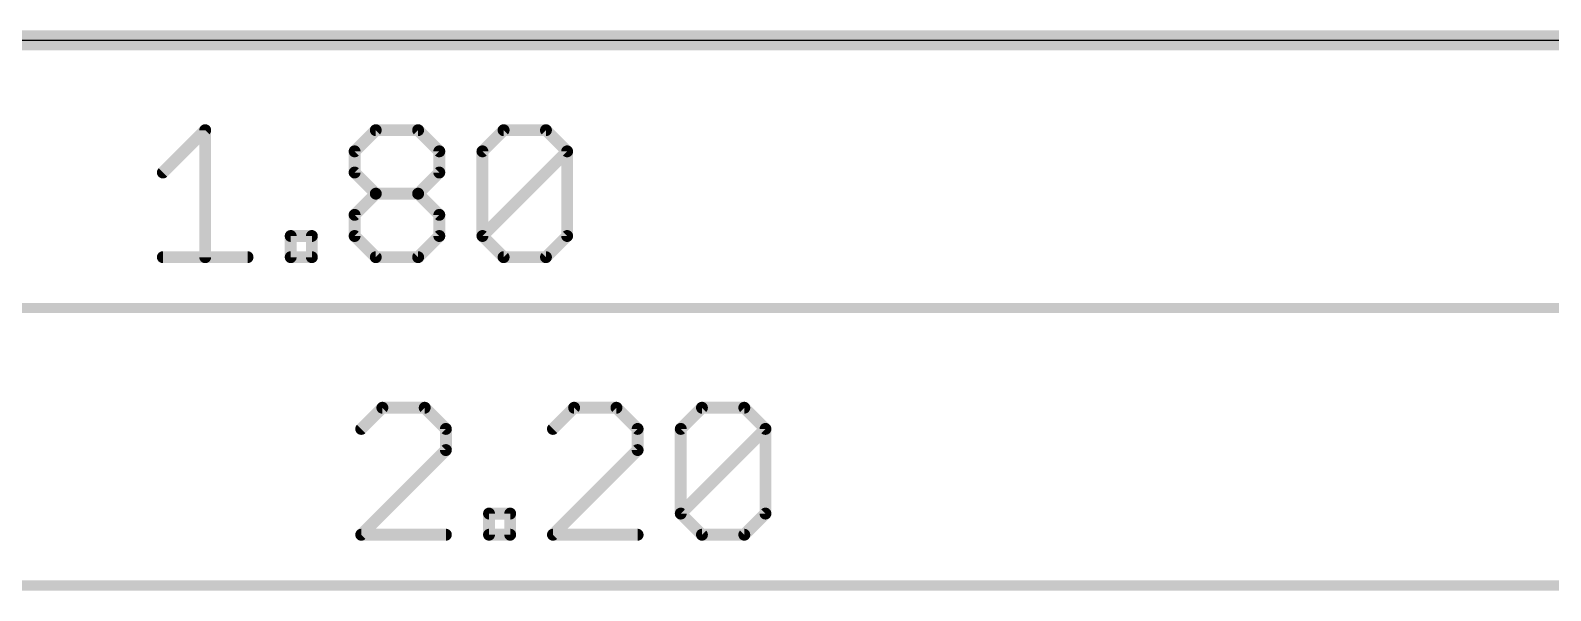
# Model space of a CAD drawing. Extents: x -7.1 to 67.6, y -9 to 27.6.
# Drawn here: x 21.3 to 40.77, y -7.05 to 0.13 of the extents above; entities that cross this region are included whole.
import ezdxf

# ---------------------------------------------------------------- set-up
doc = ezdxf.new("R2010")
doc.units = 0
for name, color, linetype in [('1', 12, 'CONTINUOUS'), ('16', 132, 'CONTINUOUS'), ('20', 4, 'CONTINUOUS'), ('47', 253, 'CONTINUOUS')]:
    doc.layers.add(name, color=color, linetype=linetype)

msp = doc.modelspace()

# ---------------------------------------------------------------- linework, layer by layer
at = {"layer": '1', "const_width": 0.254}
msp.add_lwpolyline([(46.99, 0), (0, 0)], dxfattribs=at)
at = {"layer": '16', "const_width": 0.254}
msp.add_lwpolyline([(55.88, 0), (0, 0)], dxfattribs=at)
at = {"layer": '20'}
msp.add_line((2.54, 0), (53.34, 0), dxfattribs=at)
at = {"layer": '47'}
for points, const_width in [([(22.9948, -1.6936), (23.5371, -1.1513)], 0.1524), ([(23.5371, -1.1513), (23.5371, -2.7783)], 0.1524), ([(25.4505, -1.4225), (25.7217, -1.1513)], 0.1524), ([(25.7217, -1.1513), (26.264, -1.1513)], 0.1524), ([(26.264, -1.1513), (26.5352, -1.4225)], 0.1524), ([(27.0877, -1.4225), (27.3589, -1.1513)], 0.1524), ([(27.3589, -1.1513), (27.9012, -1.1513)], 0.1524), ([(27.9012, -1.1513), (28.1724, -1.4225)], 0.1524), ([(25.4505, -1.6936), (25.4505, -1.4225)], 0.1524), ([(26.5352, -1.4225), (26.5352, -1.6936)], 0.1524), ([(27.0877, -2.5071), (27.0877, -1.4225)], 0.1524), ([(27.0877, -2.5071), (28.1724, -1.4225)], 0.1524), ([(28.1724, -1.4225), (28.1724, -2.5071)], 0.1524), ([(25.7217, -1.9648), (25.4505, -1.6936)], 0.1524), ([(26.5352, -1.6936), (26.264, -1.9648)], 0.1524), ([(25.4505, -2.236), (25.7217, -1.9648)], 0.1524), ([(25.7217, -1.9648), (26.264, -1.9648)], 0.1524), ([(26.264, -1.9648), (26.5352, -2.236)], 0.1524), ([(25.4505, -2.5071), (25.4505, -2.236)], 0.1524), ([(26.5352, -2.236), (26.5352, -2.5071)], 0.1524), ([(24.632, -2.7783), (24.632, -2.5071)], 0.1524), ([(24.632, -2.5071), (24.9031, -2.5071)], 0.1524), ([(24.9031, -2.5071), (24.9031, -2.7783)], 0.1524), ([(25.7217, -2.7783), (25.4505, -2.5071)], 0.1524), ([(26.5352, -2.5071), (26.264, -2.7783)], 0.1524), ([(27.3589, -2.7783), (27.0877, -2.5071)], 0.1524), ([(28.1724, -2.5071), (27.9012, -2.7783)], 0.1524), ([(22.9948, -2.7783), (24.0795, -2.7783)], 0.1524), ([(24.9031, -2.7783), (24.632, -2.7783)], 0.1524), ([(26.264, -2.7783), (25.7217, -2.7783)], 0.1524), ([(27.9012, -2.7783), (27.3589, -2.7783)], 0.1524), ([(2.605, -3.429), (48.195, -3.429)], 0.13), ([(25.806, -4.7073), (25.5348, -4.9785)], 0.1524), ([(26.3483, -4.7073), (25.806, -4.7073)], 0.1524), ([(26.6195, -4.9785), (26.3483, -4.7073)], 0.1524), ([(28.2617, -4.7073), (27.9905, -4.9785)], 0.1524), ([(28.804, -4.7073), (28.2617, -4.7073)], 0.1524), ([(29.0752, -4.9785), (28.804, -4.7073)], 0.1524), ([(29.6277, -4.9785), (29.8989, -4.7073)], 0.1524), ([(29.8989, -4.7073), (30.4412, -4.7073)], 0.1524), ([(30.4412, -4.7073), (30.7124, -4.9785)], 0.1524), ([(26.6195, -5.2496), (26.6195, -4.9785)], 0.1524), ([(29.0752, -5.2496), (29.0752, -4.9785)], 0.1524), ([(29.6277, -6.0631), (29.6277, -4.9785)], 0.1524), ([(29.6277, -6.0631), (30.7124, -4.9785)], 0.1524), ([(30.7124, -4.9785), (30.7124, -6.0631)], 0.1524), ([(25.5348, -6.3343), (26.6195, -5.2496)], 0.1524), ([(27.9905, -6.3343), (29.0752, -5.2496)], 0.1524), ([(27.172, -6.3343), (27.172, -6.0631)], 0.1524), ([(27.172, -6.0631), (27.4431, -6.0631)], 0.1524), ([(27.4431, -6.0631), (27.4431, -6.3343)], 0.1524), ([(29.8989, -6.3343), (29.6277, -6.0631)], 0.1524), ([(30.7124, -6.0631), (30.4412, -6.3343)], 0.1524), ([(26.6195, -6.3343), (25.5348, -6.3343)], 0.1524), ([(27.4431, -6.3343), (27.172, -6.3343)], 0.1524), ([(29.0752, -6.3343), (27.9905, -6.3343)], 0.1524), ([(30.4412, -6.3343), (29.8989, -6.3343)], 0.1524), ([(0.065, -6.985), (55.815, -6.985)], 0.13)]:
    msp.add_lwpolyline(points, dxfattribs=dict(at, const_width=const_width))
at = {"layer": '47', "const_width": 0.0762}
for points in [[(23.5752, -1.1513, 1), (23.499, -1.1513)], [(23.5641, -1.1783, 1), (23.5102, -1.1244)], [(25.7217, -1.1132, 1), (25.7217, -1.1894)], [(25.7486, -1.1783, 1), (25.6948, -1.1244)], [(26.291, -1.1244, 1), (26.2371, -1.1783)], [(26.264, -1.1894, 1), (26.264, -1.1132)], [(27.3589, -1.1132, 1), (27.3589, -1.1894)], [(27.3858, -1.1783, 1), (27.3319, -1.1244)], [(27.9281, -1.1244, 1), (27.8743, -1.1783)], [(27.9012, -1.1894, 1), (27.9012, -1.1132)], [(25.4886, -1.4225, 1), (25.4124, -1.4225)], [(25.4236, -1.3955, 1), (25.4775, -1.4494)], [(26.5733, -1.4225, 1), (26.4971, -1.4225)], [(26.5083, -1.4494, 1), (26.5621, -1.3955)], [(27.1258, -1.4225, 1), (27.0496, -1.4225)], [(27.0608, -1.3955, 1), (27.1146, -1.4494)], [(28.2105, -1.4225, 1), (28.1343, -1.4225)], [(28.1993, -1.4494, 1), (28.1454, -1.3955)], [(28.1454, -1.4494, 1), (28.1993, -1.3955)], [(22.9679, -1.6667, 1), (23.0218, -1.7206)], [(25.4775, -1.6667, 1), (25.4236, -1.7206)], [(25.4124, -1.6936, 1), (25.4886, -1.6936)], [(26.4971, -1.6936, 1), (26.5733, -1.6936)], [(26.5621, -1.7206, 1), (26.5083, -1.6667)], [(25.7217, -1.9267, 1), (25.7217, -2.0029)], [(25.7486, -1.9917, 1), (25.6948, -1.9379)], [(25.6948, -1.9917, 1), (25.7486, -1.9379)], [(26.291, -1.9379, 1), (26.2371, -1.9917)], [(26.2371, -1.9379, 1), (26.291, -1.9917)], [(26.264, -2.0029, 1), (26.264, -1.9267)], [(25.4886, -2.236, 1), (25.4124, -2.236)], [(25.4236, -2.209, 1), (25.4775, -2.2629)], [(26.5733, -2.236, 1), (26.4971, -2.236)], [(26.5083, -2.2629, 1), (26.5621, -2.209)], [(24.6701, -2.5071, 1), (24.5939, -2.5071)], [(24.632, -2.469, 1), (24.632, -2.5452)], [(24.9412, -2.5071, 1), (24.865, -2.5071)], [(24.9031, -2.5452, 1), (24.9031, -2.469)], [(25.4775, -2.4802, 1), (25.4236, -2.5341)], [(25.4124, -2.5071, 1), (25.4886, -2.5071)], [(26.4971, -2.5071, 1), (26.5733, -2.5071)], [(26.5621, -2.5341, 1), (26.5083, -2.4802)], [(27.1146, -2.4802, 1), (27.0608, -2.5341)], [(27.0608, -2.4802, 1), (27.1146, -2.5341)], [(27.0496, -2.5071, 1), (27.1258, -2.5071)], [(28.1343, -2.5071, 1), (28.2105, -2.5071)], [(28.1993, -2.5341, 1), (28.1454, -2.4802)], [(22.9948, -2.7402, 1), (22.9948, -2.8164)], [(24.0795, -2.8164, 1), (24.0795, -2.7402)], [(24.632, -2.7402, 1), (24.632, -2.8164)], [(24.9031, -2.8164, 1), (24.9031, -2.7402)], [(25.7217, -2.7402, 1), (25.7217, -2.8164)], [(25.6948, -2.8052, 1), (25.7486, -2.7514)], [(26.2371, -2.7514, 1), (26.291, -2.8052)], [(26.264, -2.8164, 1), (26.264, -2.7402)], [(27.3589, -2.7402, 1), (27.3589, -2.8164)], [(27.3319, -2.8052, 1), (27.3858, -2.7514)], [(27.8743, -2.7514, 1), (27.9281, -2.8052)], [(27.9012, -2.8164, 1), (27.9012, -2.7402)], [(23.499, -2.7783, 1), (23.5752, -2.7783)], [(24.5939, -2.7783, 1), (24.6701, -2.7783)], [(24.865, -2.7783, 1), (24.9412, -2.7783)], [(25.806, -4.6692, 1), (25.806, -4.7454)], [(25.8329, -4.7343, 1), (25.779, -4.6804)], [(26.3752, -4.6804, 1), (26.3214, -4.7343)], [(26.3483, -4.7454, 1), (26.3483, -4.6692)], [(28.2617, -4.6692, 1), (28.2617, -4.7454)], [(28.2886, -4.7343, 1), (28.2348, -4.6804)], [(28.831, -4.6804, 1), (28.7771, -4.7343)], [(28.804, -4.7454, 1), (28.804, -4.6692)], [(29.8989, -4.6692, 1), (29.8989, -4.7454)], [(29.9258, -4.7343, 1), (29.8719, -4.6804)], [(30.4681, -4.6804, 1), (30.4143, -4.7343)], [(30.4412, -4.7454, 1), (30.4412, -4.6692)], [(25.5079, -4.9515, 1), (25.5618, -5.0054)], [(26.6576, -4.9785, 1), (26.5814, -4.9785)], [(26.5925, -5.0054, 1), (26.6464, -4.9515)], [(27.9636, -4.9515, 1), (28.0175, -5.0054)], [(29.1133, -4.9785, 1), (29.0371, -4.9785)], [(29.0483, -5.0054, 1), (29.1021, -4.9515)], [(29.6658, -4.9785, 1), (29.5896, -4.9785)], [(29.6008, -4.9515, 1), (29.6546, -5.0054)], [(30.7505, -4.9785, 1), (30.6743, -4.9785)], [(30.7393, -5.0054, 1), (30.6854, -4.9515)], [(30.6854, -5.0054, 1), (30.7393, -4.9515)], [(26.5814, -5.2496, 1), (26.6576, -5.2496)], [(26.6464, -5.2766, 1), (26.5925, -5.2227)], [(29.0371, -5.2496, 1), (29.1133, -5.2496)], [(29.1021, -5.2766, 1), (29.0483, -5.2227)], [(27.2101, -6.0631, 1), (27.1339, -6.0631)], [(27.172, -6.025, 1), (27.172, -6.1012)], [(27.4812, -6.0631, 1), (27.405, -6.0631)], [(27.4431, -6.1012, 1), (27.4431, -6.025)], [(29.6546, -6.0362, 1), (29.6008, -6.0901)], [(29.6008, -6.0362, 1), (29.6546, -6.0901)], [(29.5896, -6.0631, 1), (29.6658, -6.0631)], [(30.6743, -6.0631, 1), (30.7505, -6.0631)], [(30.7393, -6.0901, 1), (30.6854, -6.0362)], [(25.5348, -6.2962, 1), (25.5348, -6.3724)], [(25.5079, -6.3074, 1), (25.5618, -6.3612)], [(26.6195, -6.3724, 1), (26.6195, -6.2962)], [(27.172, -6.2962, 1), (27.172, -6.3724)], [(27.1339, -6.3343, 1), (27.2101, -6.3343)], [(27.405, -6.3343, 1), (27.4812, -6.3343)], [(27.4431, -6.3724, 1), (27.4431, -6.2962)], [(27.9905, -6.2962, 1), (27.9905, -6.3724)], [(27.9636, -6.3074, 1), (28.0175, -6.3612)], [(29.0752, -6.3724, 1), (29.0752, -6.2962)], [(29.8989, -6.2962, 1), (29.8989, -6.3724)], [(29.8719, -6.3612, 1), (29.9258, -6.3074)], [(30.4143, -6.3074, 1), (30.4681, -6.3612)], [(30.4412, -6.3724, 1), (30.4412, -6.2962)]]:
    msp.add_lwpolyline(points, format="xyb", dxfattribs=at)

doc.saveas('drawing.dxf')
